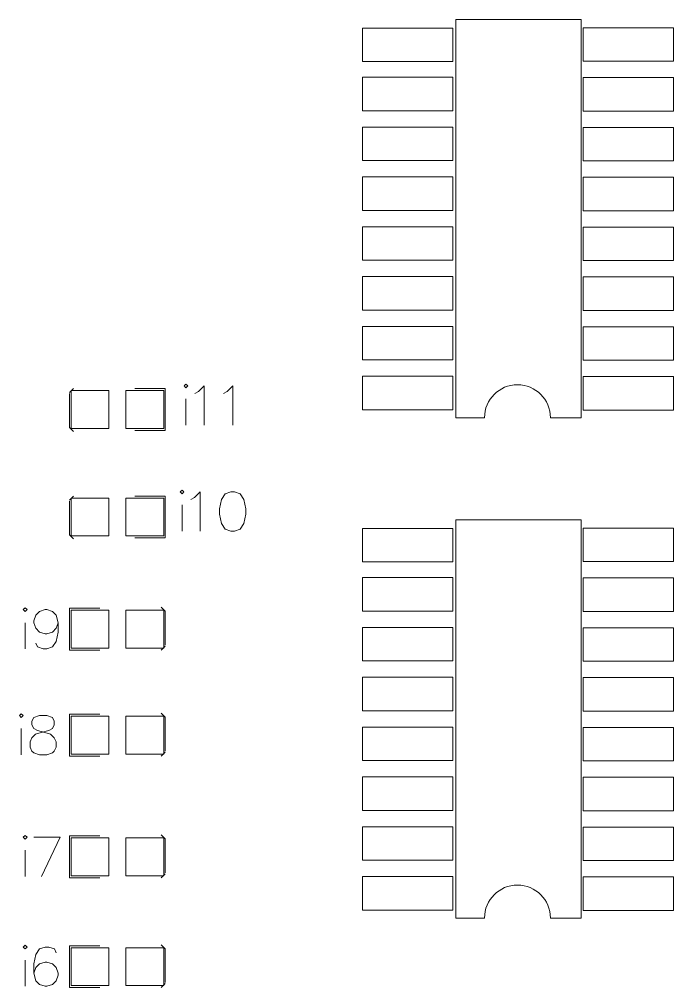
# Model space of a CAD drawing. Header units: millimetres. Extents: x -105 to 95, y -39 to 71.
# Drawn here: x 60.07 to 76.76, y 30.69 to 55.36 of the extents above; entities that cross this region are included whole.
import ezdxf

# ---------------------------------------------------------------- set-up
doc = ezdxf.new("R2010")
doc.units = ezdxf.units.MM
doc.header["$MEASUREMENT"] = 0
doc.layers.add('MultiLayer', color=7, linetype='Continuous')
doc.layers.add('TopOverlay', color=7, linetype='Continuous')

msp = doc.modelspace()

# ---------------------------------------------------------------- linework, layer by layer
at = {"layer": 'MultiLayer', "lineweight": 9}
for points in [[(71.2009, 45.2103), (71.2009, 45.2103), (71.2009, 55.3608), (71.2009, 55.3608)], [(71.2009, 55.3608), (71.2009, 55.3608), (74.4009, 55.3608), (74.4009, 55.3608)], [(74.4009, 45.2108), (74.4009, 45.2108), (74.4009, 55.3608), (74.4009, 55.3608)], [(71.1257, 55.1369), (71.1257, 55.1369), (68.8225, 55.1369), (68.8225, 55.1369)], [(68.8225, 55.1369), (68.8225, 55.1369), (68.8225, 54.2837), (68.8225, 54.2837)], [(71.1257, 54.2837), (71.1257, 54.2837), (71.1257, 55.1369), (71.1257, 55.1369)], [(76.7557, 55.1469), (76.7557, 55.1469), (74.4525, 55.1469), (74.4525, 55.1469)], [(74.4525, 55.1469), (74.4525, 55.1469), (74.4525, 54.2937), (74.4525, 54.2937)], [(76.7557, 54.2937), (76.7557, 54.2937), (76.7557, 55.1469), (76.7557, 55.1469)], [(68.8225, 54.2837), (68.8225, 54.2837), (71.1257, 54.2837), (71.1257, 54.2837)], [(74.4525, 54.2937), (74.4525, 54.2937), (76.7557, 54.2937), (76.7557, 54.2937)], [(71.1257, 53.8869), (71.1257, 53.8869), (68.8225, 53.8869), (68.8225, 53.8869)], [(68.8225, 53.8869), (68.8225, 53.8869), (68.8225, 53.0337), (68.8225, 53.0337)], [(71.1257, 53.0337), (71.1257, 53.0337), (71.1257, 53.8869), (71.1257, 53.8869)], [(76.7525, 53.8774), (76.7525, 53.8774), (74.4493, 53.8774), (74.4493, 53.8774)], [(74.4493, 53.8774), (74.4493, 53.8774), (74.4493, 53.0242), (74.4493, 53.0242)], [(76.7525, 53.0242), (76.7525, 53.0242), (76.7525, 53.8774), (76.7525, 53.8774)], [(68.8225, 53.0337), (68.8225, 53.0337), (71.1257, 53.0337), (71.1257, 53.0337)], [(74.4493, 53.0242), (74.4493, 53.0242), (76.7525, 53.0242), (76.7525, 53.0242)], [(71.1257, 52.6169), (71.1257, 52.6169), (68.8225, 52.6169), (68.8225, 52.6169)], [(68.8225, 52.6169), (68.8225, 52.6169), (68.8225, 51.7637), (68.8225, 51.7637)], [(71.1257, 51.7637), (71.1257, 51.7637), (71.1257, 52.6169), (71.1257, 52.6169)], [(76.7525, 52.6074), (76.7525, 52.6074), (74.4493, 52.6074), (74.4493, 52.6074)], [(74.4493, 52.6074), (74.4493, 52.6074), (74.4493, 51.7542), (74.4493, 51.7542)], [(76.7525, 51.7542), (76.7525, 51.7542), (76.7525, 52.6074), (76.7525, 52.6074)], [(68.8225, 51.7637), (68.8225, 51.7637), (71.1257, 51.7637), (71.1257, 51.7637)], [(74.4493, 51.7542), (74.4493, 51.7542), (76.7525, 51.7542), (76.7525, 51.7542)], [(71.1257, 51.3469), (71.1257, 51.3469), (68.8225, 51.3469), (68.8225, 51.3469)], [(68.8225, 51.3469), (68.8225, 51.3469), (68.8225, 50.4937), (68.8225, 50.4937)], [(71.1257, 50.4937), (71.1257, 50.4937), (71.1257, 51.3469), (71.1257, 51.3469)], [(76.7525, 51.3374), (76.7525, 51.3374), (74.4493, 51.3374), (74.4493, 51.3374)], [(74.4493, 51.3374), (74.4493, 51.3374), (74.4493, 50.4842), (74.4493, 50.4842)], [(76.7525, 50.4842), (76.7525, 50.4842), (76.7525, 51.3374), (76.7525, 51.3374)], [(68.8225, 50.4937), (68.8225, 50.4937), (71.1257, 50.4937), (71.1257, 50.4937)], [(74.4493, 50.4842), (74.4493, 50.4842), (76.7525, 50.4842), (76.7525, 50.4842)], [(71.1257, 50.0769), (71.1257, 50.0769), (68.8225, 50.0769), (68.8225, 50.0769)], [(68.8225, 50.0769), (68.8225, 50.0769), (68.8225, 49.2237), (68.8225, 49.2237)], [(71.1257, 49.2237), (71.1257, 49.2237), (71.1257, 50.0769), (71.1257, 50.0769)], [(76.7525, 50.0674), (76.7525, 50.0674), (74.4493, 50.0674), (74.4493, 50.0674)], [(74.4493, 50.0674), (74.4493, 50.0674), (74.4493, 49.2142), (74.4493, 49.2142)], [(76.7525, 49.2142), (76.7525, 49.2142), (76.7525, 50.0674), (76.7525, 50.0674)], [(68.8225, 49.2237), (68.8225, 49.2237), (71.1257, 49.2237), (71.1257, 49.2237)], [(74.4493, 49.2142), (74.4493, 49.2142), (76.7525, 49.2142), (76.7525, 49.2142)], [(71.1257, 48.8069), (71.1257, 48.8069), (68.8225, 48.8069), (68.8225, 48.8069)], [(68.8225, 48.8069), (68.8225, 48.8069), (68.8225, 47.9537), (68.8225, 47.9537)], [(71.1257, 47.9537), (71.1257, 47.9537), (71.1257, 48.8069), (71.1257, 48.8069)], [(76.7525, 48.7974), (76.7525, 48.7974), (74.4493, 48.7974), (74.4493, 48.7974)], [(74.4493, 48.7974), (74.4493, 48.7974), (74.4493, 47.9442), (74.4493, 47.9442)], [(76.7525, 47.9442), (76.7525, 47.9442), (76.7525, 48.7974), (76.7525, 48.7974)], [(68.8225, 47.9537), (68.8225, 47.9537), (71.1257, 47.9537), (71.1257, 47.9537)], [(74.4493, 47.9442), (74.4493, 47.9442), (76.7525, 47.9442), (76.7525, 47.9442)], [(71.1257, 47.5369), (71.1257, 47.5369), (68.8225, 47.5369), (68.8225, 47.5369)], [(68.8225, 47.5369), (68.8225, 47.5369), (68.8225, 46.6837), (68.8225, 46.6837)], [(71.1257, 46.6837), (71.1257, 46.6837), (71.1257, 47.5369), (71.1257, 47.5369)], [(76.7525, 47.5274), (76.7525, 47.5274), (74.4493, 47.5274), (74.4493, 47.5274)], [(74.4493, 47.5274), (74.4493, 47.5274), (74.4493, 46.6742), (74.4493, 46.6742)], [(76.7525, 46.6742), (76.7525, 46.6742), (76.7525, 47.5274), (76.7525, 47.5274)], [(68.8225, 46.6837), (68.8225, 46.6837), (71.1257, 46.6837), (71.1257, 46.6837)], [(74.4493, 46.6742), (74.4493, 46.6742), (76.7525, 46.6742), (76.7525, 46.6742)], [(71.1257, 46.2669), (71.1257, 46.2669), (68.8225, 46.2669), (68.8225, 46.2669)], [(68.8225, 46.2669), (68.8225, 46.2669), (68.8225, 45.4137), (68.8225, 45.4137)], [(71.1257, 45.4137), (71.1257, 45.4137), (71.1257, 46.2669), (71.1257, 46.2669)], [(76.7525, 46.2574), (76.7525, 46.2574), (74.4493, 46.2574), (74.4493, 46.2574)], [(74.4493, 46.2574), (74.4493, 46.2574), (74.4493, 45.4042), (74.4493, 45.4042)], [(76.7525, 45.4042), (76.7525, 45.4042), (76.7525, 46.2574), (76.7525, 46.2574)], [(61.3549, 45.8521), (61.3549, 45.8521), (61.4565, 45.9537), (61.4565, 45.9537)], [(62.3582, 45.9029), (62.3582, 45.9029), (61.393, 45.9029), (61.393, 45.9029)], [(61.393, 45.9029), (61.393, 45.9029), (61.393, 44.9377), (61.393, 44.9377)], [(62.3582, 44.9377), (62.3582, 44.9377), (62.3582, 45.9029), (62.3582, 45.9029)], [(63.7552, 45.9029), (63.7552, 45.9029), (62.79, 45.9029), (62.79, 45.9029)], [(62.79, 45.9029), (62.79, 45.9029), (62.79, 44.9377), (62.79, 44.9377)], [(63.0186, 45.9537), (63.0186, 45.9537), (63.7933, 45.9537), (63.7933, 45.9537)], [(63.7552, 44.9377), (63.7552, 44.9377), (63.7552, 45.9029), (63.7552, 45.9029)], [(63.7933, 44.8869), (63.7933, 44.8869), (63.7933, 45.9537), (63.7933, 45.9537)], [(61.3549, 44.9631), (61.3549, 44.9631), (61.3549, 45.8267), (61.3549, 45.8267)], [(68.8225, 45.4137), (68.8225, 45.4137), (71.1257, 45.4137), (71.1257, 45.4137)], [(74.4493, 45.4042), (74.4493, 45.4042), (76.7525, 45.4042), (76.7525, 45.4042)], [(71.2009, 45.2103), (71.2009, 45.2103), (71.9331, 45.2103), (71.9331, 45.2103)], [(73.6137, 45.2108), (73.6137, 45.2108), (74.4009, 45.2108), (74.4009, 45.2108)], [(61.3549, 44.9631), (61.3549, 44.9631), (61.4565, 44.8615), (61.4565, 44.8615)], [(61.393, 44.9377), (61.393, 44.9377), (62.3582, 44.9377), (62.3582, 44.9377)], [(62.79, 44.9377), (62.79, 44.9377), (63.7552, 44.9377), (63.7552, 44.9377)], [(63.0186, 44.8869), (63.0186, 44.8869), (63.7933, 44.8869), (63.7933, 44.8869)], [(61.3549, 43.1114), (61.3549, 43.1114), (61.4565, 43.213), (61.4565, 43.213)], [(63.0186, 43.213), (63.0186, 43.213), (63.7933, 43.213), (63.7933, 43.213)], [(63.7933, 42.1462), (63.7933, 42.1462), (63.7933, 43.213), (63.7933, 43.213)], [(61.3549, 42.2224), (61.3549, 42.2224), (61.3549, 43.086), (61.3549, 43.086)], [(62.3582, 43.1622), (62.3582, 43.1622), (61.393, 43.1622), (61.393, 43.1622)], [(61.393, 43.1622), (61.393, 43.1622), (61.393, 42.197), (61.393, 42.197)], [(62.3582, 42.197), (62.3582, 42.197), (62.3582, 43.1622), (62.3582, 43.1622)], [(63.7552, 43.1622), (63.7552, 43.1622), (62.79, 43.1622), (62.79, 43.1622)], [(62.79, 43.1622), (62.79, 43.1622), (62.79, 42.197), (62.79, 42.197)], [(63.7552, 42.197), (63.7552, 42.197), (63.7552, 43.1622), (63.7552, 43.1622)], [(71.2009, 42.6108), (71.2009, 42.6108), (74.4009, 42.6108), (74.4009, 42.6108)], [(71.2009, 32.4603), (71.2009, 32.4603), (71.2009, 42.6108), (71.2009, 42.6108)], [(74.4009, 32.4608), (74.4009, 32.4608), (74.4009, 42.6108), (74.4009, 42.6108)], [(61.3549, 42.2224), (61.3549, 42.2224), (61.4565, 42.1208), (61.4565, 42.1208)], [(61.393, 42.197), (61.393, 42.197), (62.3582, 42.197), (62.3582, 42.197)], [(62.79, 42.197), (62.79, 42.197), (63.7552, 42.197), (63.7552, 42.197)], [(71.1257, 42.3869), (71.1257, 42.3869), (68.8225, 42.3869), (68.8225, 42.3869)], [(68.8225, 42.3869), (68.8225, 42.3869), (68.8225, 41.5337), (68.8225, 41.5337)], [(71.1257, 41.5337), (71.1257, 41.5337), (71.1257, 42.3869), (71.1257, 42.3869)], [(76.7557, 42.3969), (76.7557, 42.3969), (74.4525, 42.3969), (74.4525, 42.3969)], [(74.4525, 42.3969), (74.4525, 42.3969), (74.4525, 41.5437), (74.4525, 41.5437)], [(76.7557, 41.5437), (76.7557, 41.5437), (76.7557, 42.3969), (76.7557, 42.3969)], [(63.0186, 42.1462), (63.0186, 42.1462), (63.7933, 42.1462), (63.7933, 42.1462)], [(68.8225, 41.5337), (68.8225, 41.5337), (71.1257, 41.5337), (71.1257, 41.5337)], [(74.4525, 41.5437), (74.4525, 41.5437), (76.7557, 41.5437), (76.7557, 41.5437)], [(71.1257, 41.1369), (71.1257, 41.1369), (68.8225, 41.1369), (68.8225, 41.1369)], [(68.8225, 41.1369), (68.8225, 41.1369), (68.8225, 40.2837), (68.8225, 40.2837)], [(71.1257, 40.2837), (71.1257, 40.2837), (71.1257, 41.1369), (71.1257, 41.1369)], [(76.7525, 41.1274), (76.7525, 41.1274), (74.4493, 41.1274), (74.4493, 41.1274)], [(74.4493, 41.1274), (74.4493, 41.1274), (74.4493, 40.2742), (74.4493, 40.2742)], [(76.7525, 40.2742), (76.7525, 40.2742), (76.7525, 41.1274), (76.7525, 41.1274)], [(61.3549, 39.2869), (61.3549, 39.2869), (61.3549, 40.3537), (61.3549, 40.3537)], [(61.3549, 40.3537), (61.3549, 40.3537), (62.1296, 40.3537), (62.1296, 40.3537)], [(61.393, 40.3029), (61.393, 40.3029), (61.393, 39.3377), (61.393, 39.3377)], [(62.3582, 40.3029), (62.3582, 40.3029), (61.393, 40.3029), (61.393, 40.3029)], [(62.3582, 39.3377), (62.3582, 39.3377), (62.3582, 40.3029), (62.3582, 40.3029)], [(62.79, 40.3029), (62.79, 40.3029), (62.79, 39.3377), (62.79, 39.3377)], [(63.7552, 40.3029), (63.7552, 40.3029), (62.79, 40.3029), (62.79, 40.3029)], [(63.6917, 40.3791), (63.6917, 40.3791), (63.7933, 40.2775), (63.7933, 40.2775)], [(63.7552, 39.3377), (63.7552, 39.3377), (63.7552, 40.3029), (63.7552, 40.3029)], [(63.7933, 39.4139), (63.7933, 39.4139), (63.7933, 40.2775), (63.7933, 40.2775)], [(68.8225, 40.2837), (68.8225, 40.2837), (71.1257, 40.2837), (71.1257, 40.2837)], [(74.4493, 40.2742), (74.4493, 40.2742), (76.7525, 40.2742), (76.7525, 40.2742)], [(71.1257, 39.8669), (71.1257, 39.8669), (68.8225, 39.8669), (68.8225, 39.8669)], [(68.8225, 39.8669), (68.8225, 39.8669), (68.8225, 39.0137), (68.8225, 39.0137)], [(71.1257, 39.0137), (71.1257, 39.0137), (71.1257, 39.8669), (71.1257, 39.8669)], [(76.7525, 39.8574), (76.7525, 39.8574), (74.4493, 39.8574), (74.4493, 39.8574)], [(74.4493, 39.8574), (74.4493, 39.8574), (74.4493, 39.0042), (74.4493, 39.0042)], [(76.7525, 39.0042), (76.7525, 39.0042), (76.7525, 39.8574), (76.7525, 39.8574)], [(61.3549, 39.2869), (61.3549, 39.2869), (62.1296, 39.2869), (62.1296, 39.2869)], [(61.393, 39.3377), (61.393, 39.3377), (62.3582, 39.3377), (62.3582, 39.3377)], [(62.79, 39.3377), (62.79, 39.3377), (63.7552, 39.3377), (63.7552, 39.3377)], [(63.6917, 39.2869), (63.6917, 39.2869), (63.7933, 39.3885), (63.7933, 39.3885)], [(68.8225, 39.0137), (68.8225, 39.0137), (71.1257, 39.0137), (71.1257, 39.0137)], [(74.4493, 39.0042), (74.4493, 39.0042), (76.7525, 39.0042), (76.7525, 39.0042)], [(71.1257, 38.5969), (71.1257, 38.5969), (68.8225, 38.5969), (68.8225, 38.5969)], [(68.8225, 38.5969), (68.8225, 38.5969), (68.8225, 37.7437), (68.8225, 37.7437)], [(71.1257, 37.7437), (71.1257, 37.7437), (71.1257, 38.5969), (71.1257, 38.5969)], [(76.7525, 38.5874), (76.7525, 38.5874), (74.4493, 38.5874), (74.4493, 38.5874)], [(74.4493, 38.5874), (74.4493, 38.5874), (74.4493, 37.7342), (74.4493, 37.7342)], [(76.7525, 37.7342), (76.7525, 37.7342), (76.7525, 38.5874), (76.7525, 38.5874)], [(61.3549, 36.5869), (61.3549, 36.5869), (61.3549, 37.6537), (61.3549, 37.6537)], [(61.3549, 37.6537), (61.3549, 37.6537), (62.1296, 37.6537), (62.1296, 37.6537)], [(61.393, 37.6029), (61.393, 37.6029), (61.393, 36.6377), (61.393, 36.6377)], [(62.3582, 37.6029), (62.3582, 37.6029), (61.393, 37.6029), (61.393, 37.6029)], [(62.3582, 36.6377), (62.3582, 36.6377), (62.3582, 37.6029), (62.3582, 37.6029)], [(62.79, 37.6029), (62.79, 37.6029), (62.79, 36.6377), (62.79, 36.6377)], [(63.7552, 37.6029), (63.7552, 37.6029), (62.79, 37.6029), (62.79, 37.6029)], [(63.6917, 37.6791), (63.6917, 37.6791), (63.7933, 37.5775), (63.7933, 37.5775)], [(63.7552, 36.6377), (63.7552, 36.6377), (63.7552, 37.6029), (63.7552, 37.6029)], [(63.7933, 36.7139), (63.7933, 36.7139), (63.7933, 37.5775), (63.7933, 37.5775)], [(68.8225, 37.7437), (68.8225, 37.7437), (71.1257, 37.7437), (71.1257, 37.7437)], [(74.4493, 37.7342), (74.4493, 37.7342), (76.7525, 37.7342), (76.7525, 37.7342)], [(71.1257, 37.3269), (71.1257, 37.3269), (68.8225, 37.3269), (68.8225, 37.3269)], [(68.8225, 37.3269), (68.8225, 37.3269), (68.8225, 36.4737), (68.8225, 36.4737)], [(71.1257, 36.4737), (71.1257, 36.4737), (71.1257, 37.3269), (71.1257, 37.3269)], [(76.7525, 37.3174), (76.7525, 37.3174), (74.4493, 37.3174), (74.4493, 37.3174)], [(74.4493, 37.3174), (74.4493, 37.3174), (74.4493, 36.4642), (74.4493, 36.4642)], [(76.7525, 36.4642), (76.7525, 36.4642), (76.7525, 37.3174), (76.7525, 37.3174)], [(61.3549, 36.5869), (61.3549, 36.5869), (62.1296, 36.5869), (62.1296, 36.5869)], [(61.393, 36.6377), (61.393, 36.6377), (62.3582, 36.6377), (62.3582, 36.6377)], [(62.79, 36.6377), (62.79, 36.6377), (63.7552, 36.6377), (63.7552, 36.6377)], [(63.6917, 36.5869), (63.6917, 36.5869), (63.7933, 36.6885), (63.7933, 36.6885)], [(68.8225, 36.4737), (68.8225, 36.4737), (71.1257, 36.4737), (71.1257, 36.4737)], [(74.4493, 36.4642), (74.4493, 36.4642), (76.7525, 36.4642), (76.7525, 36.4642)], [(71.1257, 36.0569), (71.1257, 36.0569), (68.8225, 36.0569), (68.8225, 36.0569)], [(68.8225, 36.0569), (68.8225, 36.0569), (68.8225, 35.2037), (68.8225, 35.2037)], [(71.1257, 35.2037), (71.1257, 35.2037), (71.1257, 36.0569), (71.1257, 36.0569)], [(76.7525, 36.0474), (76.7525, 36.0474), (74.4493, 36.0474), (74.4493, 36.0474)], [(74.4493, 36.0474), (74.4493, 36.0474), (74.4493, 35.1942), (74.4493, 35.1942)], [(76.7525, 35.1942), (76.7525, 35.1942), (76.7525, 36.0474), (76.7525, 36.0474)], [(68.8225, 35.2037), (68.8225, 35.2037), (71.1257, 35.2037), (71.1257, 35.2037)], [(74.4493, 35.1942), (74.4493, 35.1942), (76.7525, 35.1942), (76.7525, 35.1942)], [(61.3549, 33.4869), (61.3549, 33.4869), (61.3549, 34.5537), (61.3549, 34.5537)], [(61.3549, 34.5537), (61.3549, 34.5537), (62.1296, 34.5537), (62.1296, 34.5537)], [(63.6917, 34.5791), (63.6917, 34.5791), (63.7933, 34.4775), (63.7933, 34.4775)], [(71.1257, 34.7869), (71.1257, 34.7869), (68.8225, 34.7869), (68.8225, 34.7869)], [(68.8225, 34.7869), (68.8225, 34.7869), (68.8225, 33.9337), (68.8225, 33.9337)], [(71.1257, 33.9337), (71.1257, 33.9337), (71.1257, 34.7869), (71.1257, 34.7869)], [(76.7525, 34.7774), (76.7525, 34.7774), (74.4493, 34.7774), (74.4493, 34.7774)], [(74.4493, 34.7774), (74.4493, 34.7774), (74.4493, 33.9242), (74.4493, 33.9242)], [(76.7525, 33.9242), (76.7525, 33.9242), (76.7525, 34.7774), (76.7525, 34.7774)], [(61.393, 34.5029), (61.393, 34.5029), (61.393, 33.5377), (61.393, 33.5377)], [(62.3582, 34.5029), (62.3582, 34.5029), (61.393, 34.5029), (61.393, 34.5029)], [(62.3582, 33.5377), (62.3582, 33.5377), (62.3582, 34.5029), (62.3582, 34.5029)], [(62.79, 34.5029), (62.79, 34.5029), (62.79, 33.5377), (62.79, 33.5377)], [(63.7552, 34.5029), (63.7552, 34.5029), (62.79, 34.5029), (62.79, 34.5029)], [(63.7552, 33.5377), (63.7552, 33.5377), (63.7552, 34.5029), (63.7552, 34.5029)], [(63.7933, 33.6139), (63.7933, 33.6139), (63.7933, 34.4775), (63.7933, 34.4775)], [(68.8225, 33.9337), (68.8225, 33.9337), (71.1257, 33.9337), (71.1257, 33.9337)], [(74.4493, 33.9242), (74.4493, 33.9242), (76.7525, 33.9242), (76.7525, 33.9242)], [(63.6917, 33.4869), (63.6917, 33.4869), (63.7933, 33.5885), (63.7933, 33.5885)], [(61.3549, 33.4869), (61.3549, 33.4869), (62.1296, 33.4869), (62.1296, 33.4869)], [(61.393, 33.5377), (61.393, 33.5377), (62.3582, 33.5377), (62.3582, 33.5377)], [(62.79, 33.5377), (62.79, 33.5377), (63.7552, 33.5377), (63.7552, 33.5377)], [(71.1257, 33.5169), (71.1257, 33.5169), (68.8225, 33.5169), (68.8225, 33.5169)], [(68.8225, 33.5169), (68.8225, 33.5169), (68.8225, 32.6637), (68.8225, 32.6637)], [(71.1257, 32.6637), (71.1257, 32.6637), (71.1257, 33.5169), (71.1257, 33.5169)], [(76.7525, 33.5074), (76.7525, 33.5074), (74.4493, 33.5074), (74.4493, 33.5074)], [(74.4493, 33.5074), (74.4493, 33.5074), (74.4493, 32.6542), (74.4493, 32.6542)], [(76.7525, 32.6542), (76.7525, 32.6542), (76.7525, 33.5074), (76.7525, 33.5074)], [(68.8225, 32.6637), (68.8225, 32.6637), (71.1257, 32.6637), (71.1257, 32.6637)], [(74.4493, 32.6542), (74.4493, 32.6542), (76.7525, 32.6542), (76.7525, 32.6542)], [(71.2009, 32.4603), (71.2009, 32.4603), (71.9331, 32.4603), (71.9331, 32.4603)], [(73.6137, 32.4608), (73.6137, 32.4608), (74.4009, 32.4608), (74.4009, 32.4608)], [(61.3549, 30.6869), (61.3549, 30.6869), (61.3549, 31.7537), (61.3549, 31.7537)], [(61.3549, 31.7537), (61.3549, 31.7537), (62.1296, 31.7537), (62.1296, 31.7537)], [(61.393, 31.7029), (61.393, 31.7029), (61.393, 30.7377), (61.393, 30.7377)], [(62.3582, 31.7029), (62.3582, 31.7029), (61.393, 31.7029), (61.393, 31.7029)], [(62.3582, 30.7377), (62.3582, 30.7377), (62.3582, 31.7029), (62.3582, 31.7029)], [(62.79, 31.7029), (62.79, 31.7029), (62.79, 30.7377), (62.79, 30.7377)], [(63.7552, 31.7029), (63.7552, 31.7029), (62.79, 31.7029), (62.79, 31.7029)], [(63.6917, 31.7791), (63.6917, 31.7791), (63.7933, 31.6775), (63.7933, 31.6775)], [(63.7552, 30.7377), (63.7552, 30.7377), (63.7552, 31.7029), (63.7552, 31.7029)], [(63.7933, 30.8139), (63.7933, 30.8139), (63.7933, 31.6775), (63.7933, 31.6775)], [(61.3549, 30.6869), (61.3549, 30.6869), (62.1296, 30.6869), (62.1296, 30.6869)], [(61.393, 30.7377), (61.393, 30.7377), (62.3582, 30.7377), (62.3582, 30.7377)], [(62.79, 30.7377), (62.79, 30.7377), (63.7552, 30.7377), (63.7552, 30.7377)], [(63.6917, 30.6869), (63.6917, 30.6869), (63.7933, 30.7885), (63.7933, 30.7885)]]:
    msp.add_open_spline(points, degree=3, dxfattribs=at)
for points in [[(73.6137, 45.2108), (73.6137, 45.6747), (73.2376, 46.0509), (72.7736, 46.0509), (72.7736, 46.0509), (72.3097, 46.0509), (71.9336, 45.6748), (71.9336, 45.2108)], [(73.6137, 32.4608), (73.6137, 32.9247), (73.2376, 33.3009), (72.7736, 33.3009), (72.7736, 33.3009), (72.3097, 33.3009), (71.9336, 32.9248), (71.9336, 32.4608)]]:
    msp.add_open_spline(points, degree=3, knots=[0, 0, 0, 0, 0.3333333, 0.3333333, 0.3333333, 0.3333333, 1, 1, 1, 1], dxfattribs=at)
at = {"layer": 'TopOverlay', "color": 6, "lineweight": 9}
for points in [[(64.3217, 46.0677), (64.3217, 46.0677), (64.2741, 46.0201), (64.2741, 46.0201)], [(64.2741, 46.0201), (64.2741, 46.0201), (64.3217, 45.9725), (64.3217, 45.9725)], [(64.3693, 46.0201), (64.3693, 46.0201), (64.3217, 46.0677), (64.3217, 46.0677)], [(64.3217, 45.9725), (64.3217, 45.9725), (64.3693, 46.0201), (64.3693, 46.0201)], [(64.6407, 45.8773), (64.6407, 45.8773), (64.7835, 46.0201), (64.7835, 46.0201)], [(64.7835, 46.0201), (64.7835, 46.0201), (64.7835, 45.0203), (64.7835, 45.0203)], [(65.3739, 45.8773), (65.3739, 45.8773), (65.5167, 46.0201), (65.5167, 46.0201)], [(65.5167, 46.0201), (65.5167, 46.0201), (65.5167, 45.0203), (65.5167, 45.0203)], [(64.3217, 45.6868), (64.3217, 45.6868), (64.3217, 45.0203), (64.3217, 45.0203)], [(64.5455, 45.8297), (64.5455, 45.8297), (64.6407, 45.8773), (64.6407, 45.8773)], [(65.2786, 45.8297), (65.2786, 45.8297), (65.3739, 45.8773), (65.3739, 45.8773)], [(64.2217, 43.3677), (64.2217, 43.3677), (64.1741, 43.3201), (64.1741, 43.3201)], [(64.1741, 43.3201), (64.1741, 43.3201), (64.2217, 43.2725), (64.2217, 43.2725)], [(64.2693, 43.3201), (64.2693, 43.3201), (64.2217, 43.3677), (64.2217, 43.3677)], [(64.2217, 43.2725), (64.2217, 43.2725), (64.2693, 43.3201), (64.2693, 43.3201)], [(64.5407, 43.1773), (64.5407, 43.1773), (64.6835, 43.3201), (64.6835, 43.3201)], [(64.6835, 43.3201), (64.6835, 43.3201), (64.6835, 42.3203), (64.6835, 42.3203)], [(65.3215, 43.2725), (65.3215, 43.2725), (65.2263, 43.1297), (65.2263, 43.1297)], [(65.4643, 43.3201), (65.4643, 43.3201), (65.3215, 43.2725), (65.3215, 43.2725)], [(65.5595, 43.3201), (65.5595, 43.3201), (65.4643, 43.3201), (65.4643, 43.3201)], [(65.7023, 43.2725), (65.7023, 43.2725), (65.5595, 43.3201), (65.5595, 43.3201)], [(65.7976, 43.1297), (65.7976, 43.1297), (65.7023, 43.2725), (65.7023, 43.2725)], [(64.2217, 42.9868), (64.2217, 42.9868), (64.2217, 42.3203), (64.2217, 42.3203)], [(64.4455, 43.1297), (64.4455, 43.1297), (64.5407, 43.1773), (64.5407, 43.1773)], [(65.2263, 43.1297), (65.2263, 43.1297), (65.1786, 42.8916), (65.1786, 42.8916)], [(65.8452, 42.8916), (65.8452, 42.8916), (65.7976, 43.1297), (65.7976, 43.1297)], [(65.1786, 42.8916), (65.1786, 42.8916), (65.1786, 42.7488), (65.1786, 42.7488)], [(65.1786, 42.7488), (65.1786, 42.7488), (65.2263, 42.5107), (65.2263, 42.5107)], [(65.7976, 42.5107), (65.7976, 42.5107), (65.8452, 42.7488), (65.8452, 42.7488)], [(65.8452, 42.7488), (65.8452, 42.7488), (65.8452, 42.8916), (65.8452, 42.8916)], [(65.2263, 42.5107), (65.2263, 42.5107), (65.3215, 42.3679), (65.3215, 42.3679)], [(65.7023, 42.3679), (65.7023, 42.3679), (65.7976, 42.5107), (65.7976, 42.5107)], [(65.3215, 42.3679), (65.3215, 42.3679), (65.4643, 42.3203), (65.4643, 42.3203)], [(65.4643, 42.3203), (65.4643, 42.3203), (65.5595, 42.3203), (65.5595, 42.3203)], [(65.5595, 42.3203), (65.5595, 42.3203), (65.7023, 42.3679), (65.7023, 42.3679)], [(60.2217, 40.3677), (60.2217, 40.3677), (60.1741, 40.3201), (60.1741, 40.3201)], [(60.1741, 40.3201), (60.1741, 40.3201), (60.2217, 40.2725), (60.2217, 40.2725)], [(60.2693, 40.3201), (60.2693, 40.3201), (60.2217, 40.3677), (60.2217, 40.3677)], [(60.2217, 40.2725), (60.2217, 40.2725), (60.2693, 40.3201), (60.2693, 40.3201)], [(60.4931, 40.1773), (60.4931, 40.1773), (60.5883, 40.2725), (60.5883, 40.2725)], [(60.5883, 40.2725), (60.5883, 40.2725), (60.7311, 40.3201), (60.7311, 40.3201)], [(60.7311, 40.3201), (60.7311, 40.3201), (60.7787, 40.3201), (60.7787, 40.3201)], [(60.7787, 40.3201), (60.7787, 40.3201), (60.9216, 40.2725), (60.9216, 40.2725)], [(60.9216, 40.2725), (60.9216, 40.2725), (61.0168, 40.1773), (61.0168, 40.1773)], [(60.2217, 39.9868), (60.2217, 39.9868), (60.2217, 39.3203), (60.2217, 39.3203)], [(60.4455, 40.0344), (60.4455, 40.0344), (60.4931, 40.1773), (60.4931, 40.1773)], [(60.4455, 39.9868), (60.4455, 39.9868), (60.4455, 40.0344), (60.4455, 40.0344)], [(60.4931, 39.844), (60.4931, 39.844), (60.4455, 39.9868), (60.4455, 39.9868)], [(61.0168, 40.1773), (61.0168, 40.1773), (61.0644, 39.9868), (61.0644, 39.9868)], [(61.0644, 39.9868), (61.0644, 39.9868), (61.0168, 39.844), (61.0168, 39.844)], [(61.0644, 39.9868), (61.0644, 39.9868), (61.0644, 39.7488), (61.0644, 39.7488)], [(60.5883, 39.7488), (60.5883, 39.7488), (60.4931, 39.844), (60.4931, 39.844)], [(60.7311, 39.7012), (60.7311, 39.7012), (60.5883, 39.7488), (60.5883, 39.7488)], [(60.9216, 39.7488), (60.9216, 39.7488), (60.7787, 39.7012), (60.7787, 39.7012)], [(61.0168, 39.844), (61.0168, 39.844), (60.9216, 39.7488), (60.9216, 39.7488)], [(61.0644, 39.7488), (61.0644, 39.7488), (61.0168, 39.5107), (61.0168, 39.5107)], [(60.7787, 39.7012), (60.7787, 39.7012), (60.7311, 39.7012), (60.7311, 39.7012)], [(61.0168, 39.5107), (61.0168, 39.5107), (60.9216, 39.3679), (60.9216, 39.3679)], [(60.5407, 39.3679), (60.5407, 39.3679), (60.4931, 39.4631), (60.4931, 39.4631)], [(60.6835, 39.3203), (60.6835, 39.3203), (60.5407, 39.3679), (60.5407, 39.3679)], [(60.7787, 39.3203), (60.7787, 39.3203), (60.6835, 39.3203), (60.6835, 39.3203)], [(60.9216, 39.3679), (60.9216, 39.3679), (60.7787, 39.3203), (60.7787, 39.3203)], [(60.1217, 37.6677), (60.1217, 37.6677), (60.0741, 37.6201), (60.0741, 37.6201)], [(60.0741, 37.6201), (60.0741, 37.6201), (60.1217, 37.5725), (60.1217, 37.5725)], [(60.1693, 37.6201), (60.1693, 37.6201), (60.1217, 37.6677), (60.1217, 37.6677)], [(60.1217, 37.5725), (60.1217, 37.5725), (60.1693, 37.6201), (60.1693, 37.6201)], [(60.4407, 37.5725), (60.4407, 37.5725), (60.3931, 37.4773), (60.3931, 37.4773)], [(60.5835, 37.6201), (60.5835, 37.6201), (60.4407, 37.5725), (60.4407, 37.5725)], [(60.774, 37.6201), (60.774, 37.6201), (60.5835, 37.6201), (60.5835, 37.6201)], [(60.9168, 37.5725), (60.9168, 37.5725), (60.774, 37.6201), (60.774, 37.6201)], [(60.9644, 37.4773), (60.9644, 37.4773), (60.9168, 37.5725), (60.9168, 37.5725)], [(60.1217, 37.2868), (60.1217, 37.2868), (60.1217, 36.6203), (60.1217, 36.6203)], [(60.3931, 37.4773), (60.3931, 37.4773), (60.3931, 37.3821), (60.3931, 37.3821)], [(60.3931, 37.3821), (60.3931, 37.3821), (60.4407, 37.2868), (60.4407, 37.2868)], [(60.4407, 37.2868), (60.4407, 37.2868), (60.5359, 37.2392), (60.5359, 37.2392)], [(60.8216, 37.2392), (60.8216, 37.2392), (60.9168, 37.2868), (60.9168, 37.2868)], [(60.9168, 37.2868), (60.9168, 37.2868), (60.9644, 37.3821), (60.9644, 37.3821)], [(60.9644, 37.3821), (60.9644, 37.3821), (60.9644, 37.4773), (60.9644, 37.4773)], [(60.3455, 36.9536), (60.3455, 36.9536), (60.3931, 37.0488), (60.3931, 37.0488)], [(60.3931, 37.0488), (60.3931, 37.0488), (60.4883, 37.144), (60.4883, 37.144)], [(60.4883, 37.144), (60.4883, 37.144), (60.6311, 37.1916), (60.6311, 37.1916)], [(60.5359, 37.2392), (60.5359, 37.2392), (60.7263, 37.1916), (60.7263, 37.1916)], [(60.6311, 37.1916), (60.6311, 37.1916), (60.8216, 37.2392), (60.8216, 37.2392)], [(60.7263, 37.1916), (60.7263, 37.1916), (60.8692, 37.144), (60.8692, 37.144)], [(60.8692, 37.144), (60.8692, 37.144), (60.9644, 37.0488), (60.9644, 37.0488)], [(60.9644, 37.0488), (60.9644, 37.0488), (61.012, 36.9536), (61.012, 36.9536)], [(60.3455, 36.8107), (60.3455, 36.8107), (60.3455, 36.9536), (60.3455, 36.9536)], [(60.3931, 36.7155), (60.3931, 36.7155), (60.3455, 36.8107), (60.3455, 36.8107)], [(61.012, 36.8107), (61.012, 36.8107), (60.9644, 36.7155), (60.9644, 36.7155)], [(61.012, 36.9536), (61.012, 36.9536), (61.012, 36.8107), (61.012, 36.8107)], [(60.4407, 36.6679), (60.4407, 36.6679), (60.3931, 36.7155), (60.3931, 36.7155)], [(60.5835, 36.6203), (60.5835, 36.6203), (60.4407, 36.6679), (60.4407, 36.6679)], [(60.774, 36.6203), (60.774, 36.6203), (60.5835, 36.6203), (60.5835, 36.6203)], [(60.9168, 36.6679), (60.9168, 36.6679), (60.774, 36.6203), (60.774, 36.6203)], [(60.9644, 36.7155), (60.9644, 36.7155), (60.9168, 36.6679), (60.9168, 36.6679)], [(60.2217, 34.5677), (60.2217, 34.5677), (60.1741, 34.5201), (60.1741, 34.5201)], [(60.2693, 34.5201), (60.2693, 34.5201), (60.2217, 34.5677), (60.2217, 34.5677)], [(60.1741, 34.5201), (60.1741, 34.5201), (60.2217, 34.4725), (60.2217, 34.4725)], [(60.2217, 34.4725), (60.2217, 34.4725), (60.2693, 34.5201), (60.2693, 34.5201)], [(60.4455, 34.5201), (60.4455, 34.5201), (61.112, 34.5201), (61.112, 34.5201)], [(61.112, 34.5201), (61.112, 34.5201), (60.6359, 33.5203), (60.6359, 33.5203)], [(60.2217, 34.1868), (60.2217, 34.1868), (60.2217, 33.5203), (60.2217, 33.5203)], [(60.2217, 31.7677), (60.2217, 31.7677), (60.1741, 31.7201), (60.1741, 31.7201)], [(60.1741, 31.7201), (60.1741, 31.7201), (60.2217, 31.6725), (60.2217, 31.6725)], [(60.2693, 31.7201), (60.2693, 31.7201), (60.2217, 31.7677), (60.2217, 31.7677)], [(60.2217, 31.6725), (60.2217, 31.6725), (60.2693, 31.7201), (60.2693, 31.7201)], [(60.5883, 31.6725), (60.5883, 31.6725), (60.4931, 31.5297), (60.4931, 31.5297)], [(60.7311, 31.7201), (60.7311, 31.7201), (60.5883, 31.6725), (60.5883, 31.6725)], [(60.8263, 31.7201), (60.8263, 31.7201), (60.7311, 31.7201), (60.7311, 31.7201)], [(60.9692, 31.6725), (60.9692, 31.6725), (60.8263, 31.7201), (60.8263, 31.7201)], [(61.0168, 31.5773), (61.0168, 31.5773), (60.9692, 31.6725), (60.9692, 31.6725)], [(60.2217, 31.3868), (60.2217, 31.3868), (60.2217, 30.7203), (60.2217, 30.7203)], [(60.4931, 31.5297), (60.4931, 31.5297), (60.4455, 31.2916), (60.4455, 31.2916)], [(60.7311, 31.3392), (60.7311, 31.3392), (60.5883, 31.2916), (60.5883, 31.2916)], [(60.7787, 31.3392), (60.7787, 31.3392), (60.7311, 31.3392), (60.7311, 31.3392)], [(60.9216, 31.2916), (60.9216, 31.2916), (60.7787, 31.3392), (60.7787, 31.3392)], [(60.4455, 31.2916), (60.4455, 31.2916), (60.4455, 31.0536), (60.4455, 31.0536)], [(60.4931, 31.1964), (60.4931, 31.1964), (60.4455, 31.0536), (60.4455, 31.0536)], [(60.5883, 31.2916), (60.5883, 31.2916), (60.4931, 31.1964), (60.4931, 31.1964)], [(61.0168, 31.1964), (61.0168, 31.1964), (60.9216, 31.2916), (60.9216, 31.2916)], [(61.0644, 31.0536), (61.0644, 31.0536), (61.0168, 31.1964), (61.0168, 31.1964)], [(60.4455, 31.0536), (60.4455, 31.0536), (60.4931, 30.8631), (60.4931, 30.8631)], [(60.4931, 30.8631), (60.4931, 30.8631), (60.5883, 30.7679), (60.5883, 30.7679)], [(60.9216, 30.7679), (60.9216, 30.7679), (61.0168, 30.8631), (61.0168, 30.8631)], [(61.0168, 30.8631), (61.0168, 30.8631), (61.0644, 31.006), (61.0644, 31.006)], [(61.0644, 31.006), (61.0644, 31.006), (61.0644, 31.0536), (61.0644, 31.0536)], [(60.5883, 30.7679), (60.5883, 30.7679), (60.7311, 30.7203), (60.7311, 30.7203)], [(60.7311, 30.7203), (60.7311, 30.7203), (60.7787, 30.7203), (60.7787, 30.7203)], [(60.7787, 30.7203), (60.7787, 30.7203), (60.9216, 30.7679), (60.9216, 30.7679)]]:
    msp.add_open_spline(points, degree=3, dxfattribs=at)

doc.saveas('drawing.dxf')
